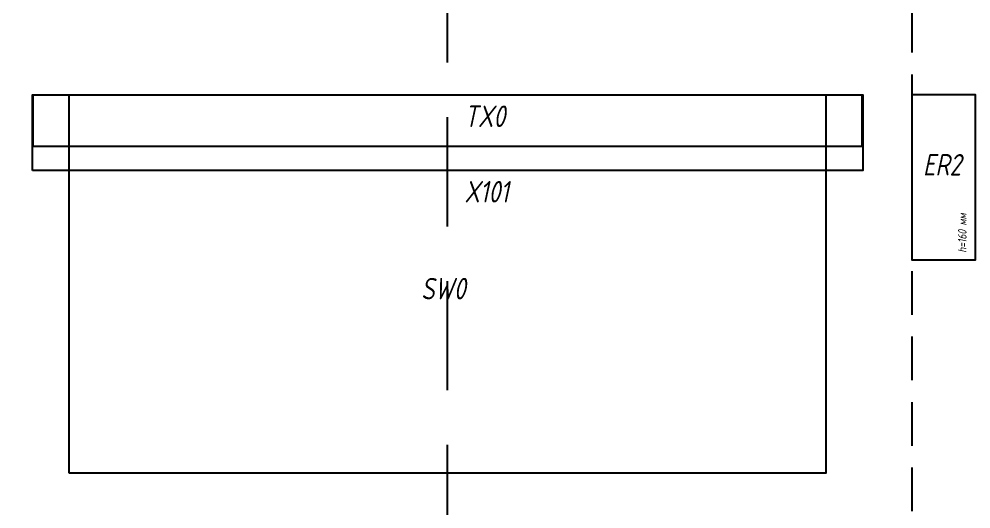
# Model space of a CAD drawing. Header units: millimetres. Extents: x -2573 to 1068, y -1220 to 2800.
# Drawn here: x 50 to 604, y 1549 to 1834 of the extents above; entities that cross this region are included whole.
import ezdxf

# ---------------------------------------------------------------- set-up
doc = ezdxf.new("R2010")
doc.units = ezdxf.units.MM
doc.linetypes.add('DASHED', pattern=[19.05, 12.7, -6.35])
doc.layers.add('noprint', color=2, linetype='Continuous', true_color=0xffff00, plot=False)
doc.styles.add('textstyle11', font='', dxfattribs={"width": 0.8})
doc.styles.add('textstyle12', font='', dxfattribs={"width": 0.8})
doc.styles.add('textstyle215', font='', dxfattribs={"width": 0.8})
doc.styles.add('textstyle26', font='', dxfattribs={"width": 0.8})
doc.styles.add('textstyle27', font='', dxfattribs={"width": 0.8})
doc.styles.get('textstyle11').set_extended_font_data('ISOCPEUR', italic=True)
doc.styles.get('textstyle12').set_extended_font_data('ISOCPEUR', italic=True)
doc.styles.get('textstyle215').set_extended_font_data('ISOCPEUR', italic=True)
doc.styles.get('textstyle26').set_extended_font_data('ISOCPEUR', italic=True)
doc.styles.get('textstyle27').set_extended_font_data('ISOCPEUR', italic=True)

msp = doc.modelspace()

# ---------------------------------------------------------------- linework, layer by layer
at = {"linetype": 'DASHED', "ltscale": 2}
msp.add_lwpolyline([(29.5, 1520), (29.5, 1840), (569.5, 1840), (569.5, 1520)], close=True, dxfattribs=at)
at = {"flags": 128}
for points in [[(58, 1746), (58, 1790), (541, 1790), (541, 1746)], [(58.5, 1760), (58.5, 1790), (540.5, 1790), (540.5, 1760)], [(79.5, 1570), (79.5, 1790), (519.5, 1790), (519.5, 1570)]]:
    msp.add_lwpolyline(points, close=True, dxfattribs=at)
msp.add_lwpolyline([(569.5, 1790), (569.5, 1694), (606.5, 1694), (606.5, 1790)], close=True)
at = {"layer": 'noprint', "linetype": 'DASHED', "ltscale": 5}
msp.add_xline((299.5, -1041.11), (0, 1), dxfattribs=at)

# ---------------------------------------------------------------- texts
at = {"color": 1, "lineweight": 40, "true_color": 0xff0000, "width": 0.8}
for s, style, p in [('TX0', 'textstyle11', (309.28, 1771.3)), ('ER2', 'textstyle26', (576.03, 1743.09)), ('X101', 'textstyle215', (309.28, 1727.42)), ('SW0', 'textstyle12', (284.11, 1671.1))]:
    msp.add_text(s, height=12.5, dxfattribs=dict(at, style=style)).set_placement(p)
at = {"layer": 'noprint', "linetype": 'DASHED', "ltscale": 5, "style": 'textstyle27', "width": 0.8}
msp.add_text('h=160 мм', height=5, rotation=90, dxfattribs=at).set_placement((601.4, 1698.17))

doc.saveas('drawing.dxf')
